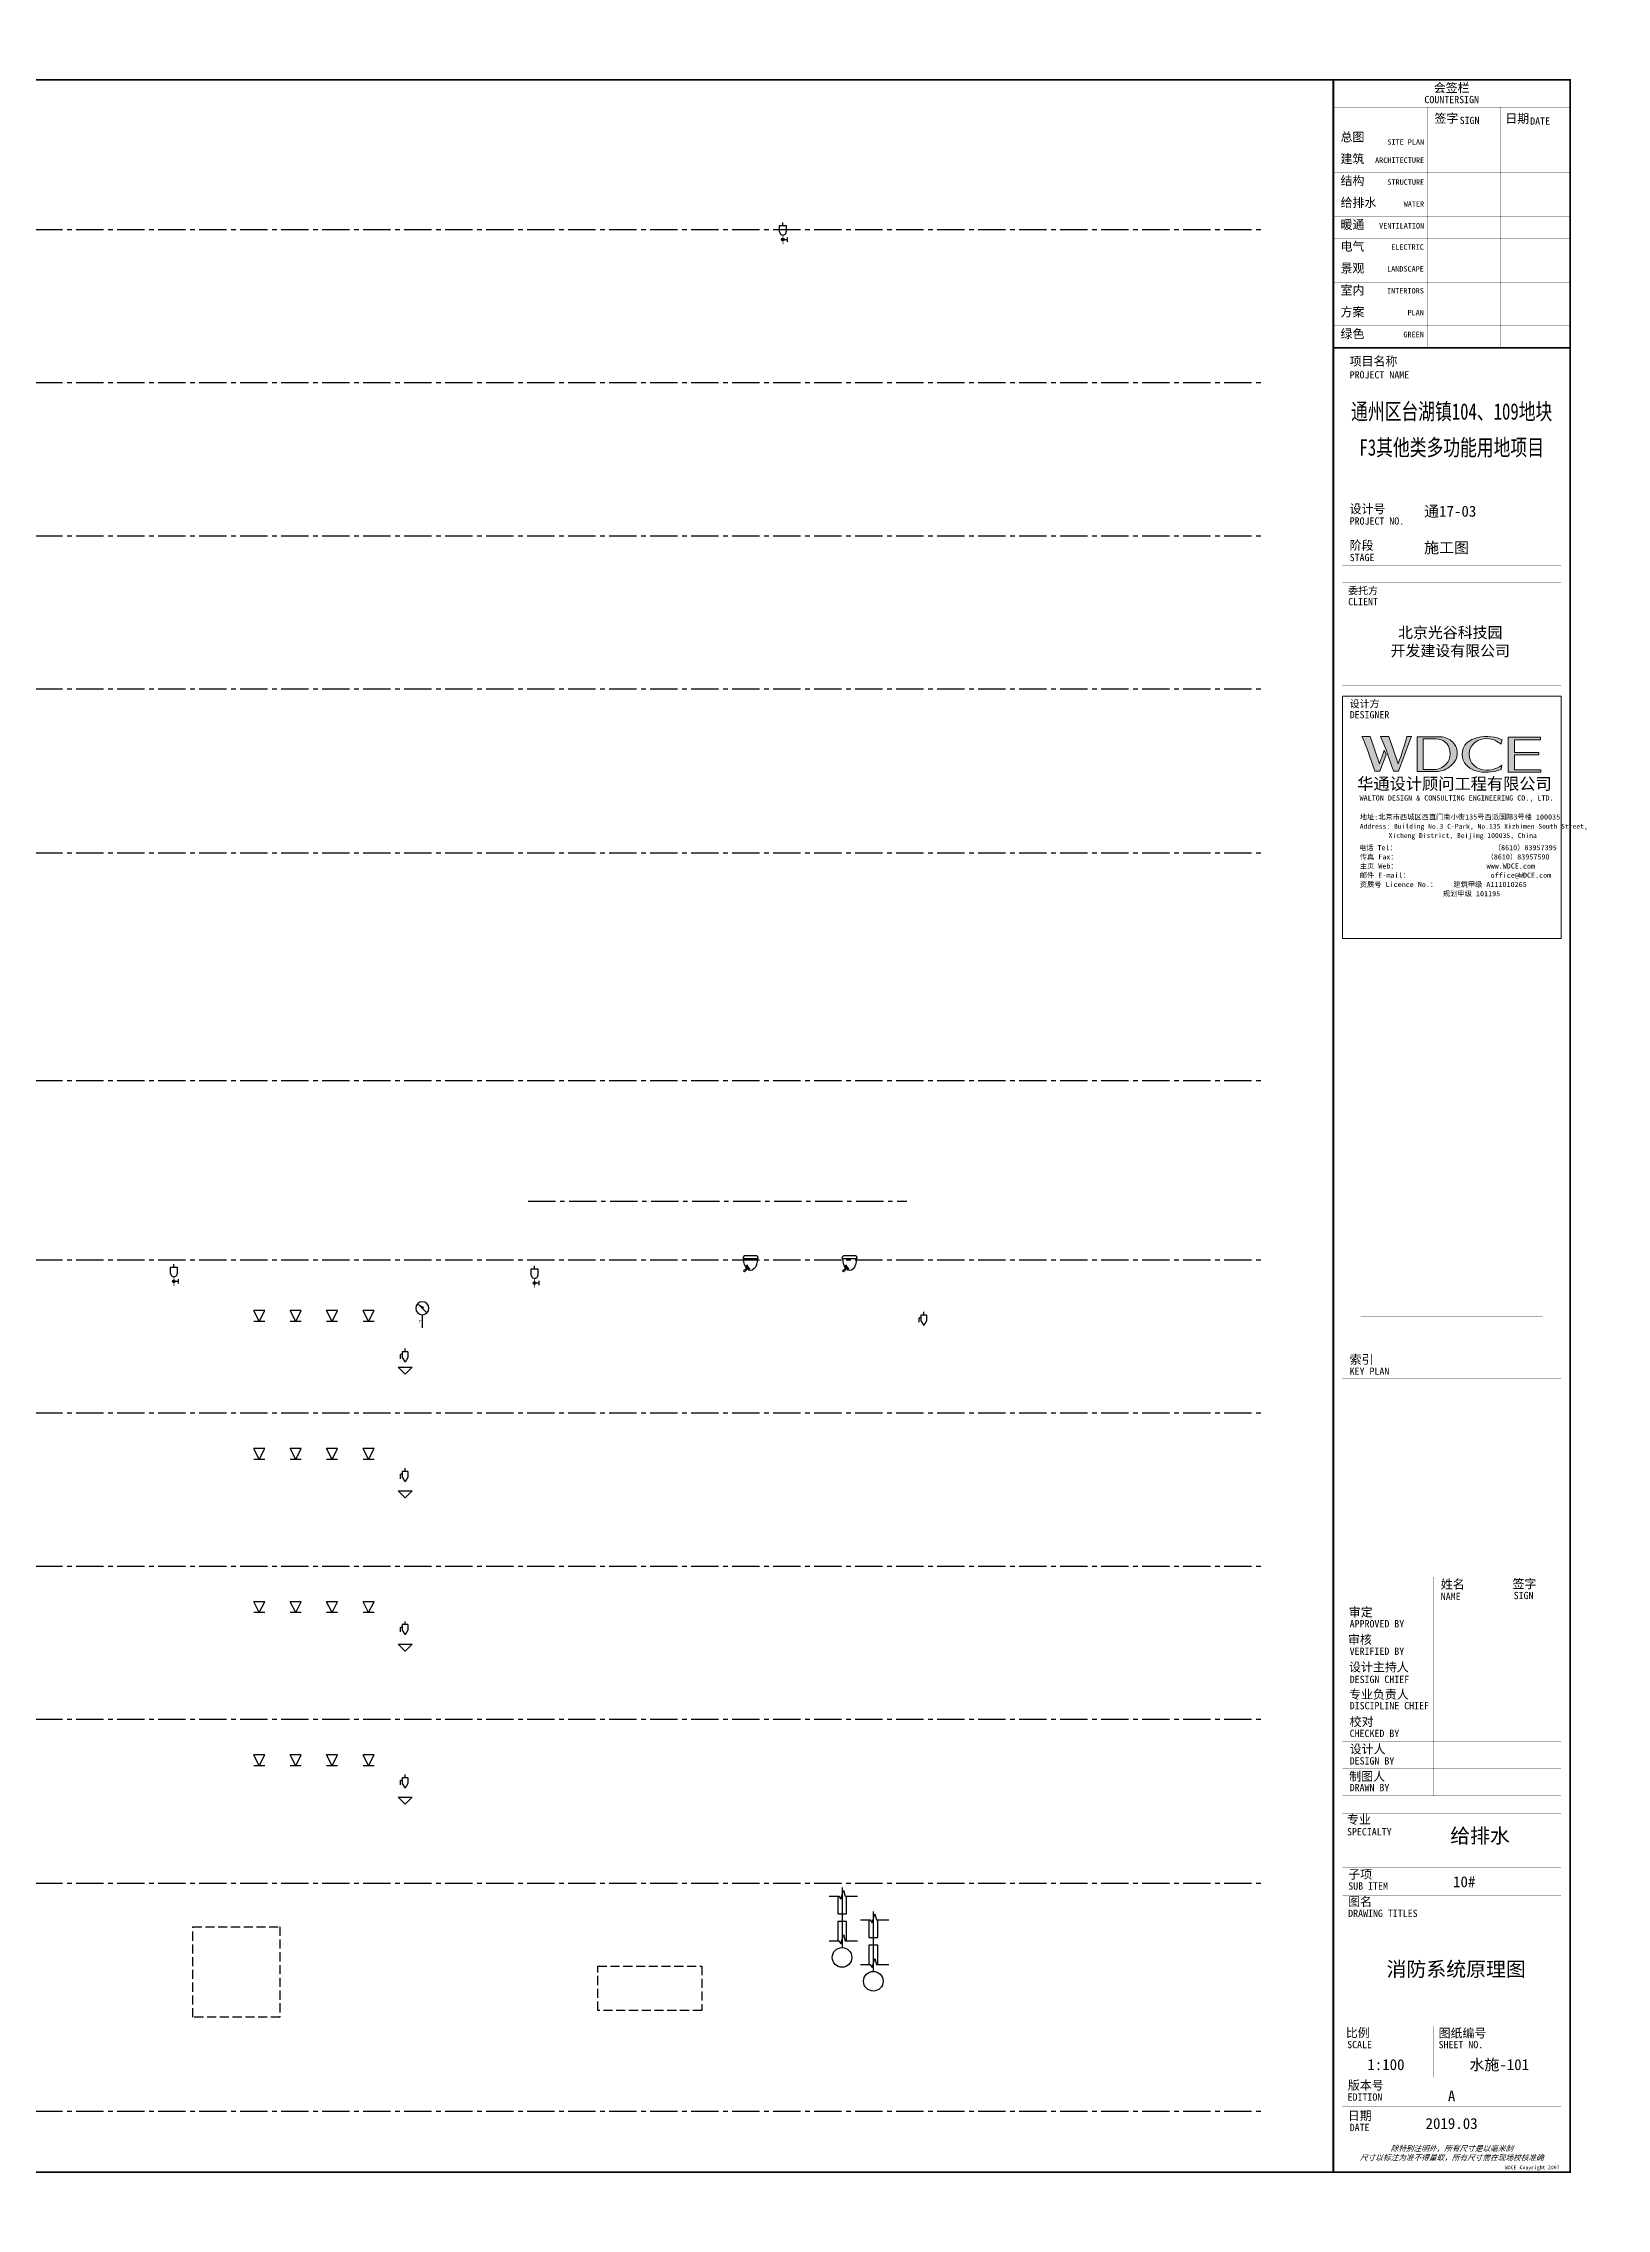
# Model space of a CAD drawing. Extents: x -186750 to 855523, y -12902 to 560425.
# Drawn here: x -54411 to -11515, y 435846 to 495251 of the extents above; entities that cross this region are included whole.
import ezdxf
from ezdxf.enums import TextEntityAlignment as Align

# ---------------------------------------------------------------- set-up
doc = ezdxf.new("R2010")
doc.units = 0
doc.header["$LTSCALE"] = 1000
doc.header["$MEASUREMENT"] = 0
doc.linetypes.add('CENTER2', pattern=[1.125, 0.75, -0.125, 0.125, -0.125])
doc.linetypes.add('DASH', pattern=[0.35, 0.25, -0.1])
for name, color, linetype in [('EQUIP_喷淋', 7, 'Continuous'), ('TWT_LEAD', 3, 'Continuous'), ('VALVE_喷淋', 7, 'Continuous'), ('VALVE_污水', 7, 'Continuous'), ('VALVE_消防', 7, 'Continuous'), ('XF-SP', 3, 'Continuous'), ('水-阀门-喷淋', 7, 'Continuous')]:
    doc.layers.add(name, color=color, linetype=linetype)
doc.styles.add('X-104 9#平面绑定$0$图签信息$0$hwxh', font='STXIHEI.TTF')
doc.styles.add('X-104 9#平面绑定$0$图签信息$0$华文细黑', font='STXIHEI.TTF', dxfattribs={"height": 10})
doc.styles.add('华文细黑', font='STXIHEI.TTF', dxfattribs={"height": 10})

# ---------------------------------------------------------------- blocks, each defined once
blk = doc.blocks.new('$TwtSys$00000283')
for p, q in [((0, -2.4), (-1.2, 0)), ((1.2, 0), (-1.2, 0)), ((0, -2.4), (1.2, 0)), ((1.2, -2.4), (-1.2, -2.4))]:
    blk.add_line(p, q)
blk = doc.blocks.new('W-系统原理图-$VALVE$00000597')
blk.add_line((-93, 357), (93, 543))
blk.add_lwpolyline([(93, 543, 0, 50, 0), (-31, 456, 50, 50, 0)], format="xyseb")
for points, const_width in [([(0, 300), (0, 0)], 30), ([(0, 182), (75, 182), (75, 107)], 7.5)]:
    blk.add_lwpolyline(points, dxfattribs=dict(const_width=const_width))
blk.add_circle((0, 450), 150)
blk = doc.blocks.new('$valve$00000667')
for p, q in [((-242, 75), (-372, 0)), ((-242, -75), (-372, 0)), ((-87, 75), (-242, 75)), ((-87, 75), (-87, -75)), ((-87, 0), (0, 0)), ((-286, -125), (-164, -125)), ((-87, -75), (-242, -75)), ((-164, -75), (-164, -125))]:
    blk.add_line(p, q)
blk = doc.blocks.new('$VALVE$00000669')
for p, q in [((0, 433), (0, 500)), ((-74, 287), (-74, 433)), ((-74, 433), (76, 433)), ((0, 108), (100, 108)), ((76, 433), (76, 287)), ((100, 158), (100, 58))]:
    blk.add_line(p, q)
at = {"const_width": 31.2}
blk.add_lwpolyline([(-16, 108, 1), (16, 108, 1)], format="xyb", close=True, dxfattribs=at)
blk.add_lwpolyline([(0, 212, 15, 15, 0), (0, 0, 0, 0, 0)], format="xyseb")
blk.add_circle((0, 108), 31.2)
blk.add_arc((1, 287), 75, 180, 0)
blk = doc.blocks.new('A$C76392DCF')
at = {"layer": 'XF-SP', "color": 1}
for p, q in [((-78, 188, -2), (-64, 201, -2)), ((-78, 188, -2), (-78, -188, -2)), ((-47, 201, -2), (-64, 201, -2)), ((-47, 201, -2), (-31, 201, -2)), ((0, 173, -2), (-31, 201, -2)), ((0, 173, -2), (0, -173, -2)), ((-434, -168, -2), (-357, -91, -2)), ((-410, -192, -2), (-434, -168, -2)), ((-332, -114, -2), (-410, -192, -2)), ((-346, -28, -2), (-369, -40, -2)), ((-256, -86, -2), (-266, -122, -2)), ((-78, -188, -2), (-64, -201, -2)), ((-64, -201, -2), (-47, -201, -2)), ((-31, -201, -2), (-47, -201, -2)), ((0, -173, -2), (-31, -201, -2))]:
    blk.add_line(p, q, dxfattribs=at)
for centre, major_axis, ratio, start_param, end_param in [((-78, 0, -2), (319, 0), 0.590773, 1.570796, 4.712389), ((-134, 0, -2), (244, 0), 0.592916, 3.422062, 4.144078), ((-133, 6, -2), (223, 0), 0.493091, 3.448336, 4.129971)]:
    blk.add_ellipse(centre, major_axis=major_axis, ratio=ratio, start_param=start_param, end_param=end_param, dxfattribs=at)
blk = doc.blocks.new('X-104 9#平面绑定$0$图签信息$0$WDCE Copyright200X')
at = {"const_width": 0.016}
blk.add_lwpolyline([(-10.6, 1.26, 1), (-11.4, 1.26, 1)], format="xyb", close=True, dxfattribs=at)
at = {"style": 'X-104 9#平面绑定$0$图签信息$0$华文细黑'}
for s, p in [('WDCE ', (-11.46, 0.5)), ('     Copyright ', (-3.51, 0.5))]:
    blk.add_text(s, height=1, dxfattribs=at).set_placement(p, align=Align.BOTTOM_RIGHT)
blk.add_text('c', height=0.6, dxfattribs=at).set_placement((-11.04, 1.35), align=Align.MIDDLE_CENTER)
blk.add_attdef('200X', text='', height=1, dxfattribs=at).set_placement((-0.45, 0.5), align=Align.BOTTOM_RIGHT)
blk = doc.blocks.new('X-104 9#平面绑定$0$图签信息$0$logo2')
h = blk.add_hatch(color=7)
h.paths.add_polyline_path([(19.02, -7.36), (15.84, -7.36), (15.84, -3.97), (18.97, -3.97), (18.97, -4.24), (16.46, -4.24), (16.46, -5.45), (18.81, -5.45), (18.81, -5.69), (16.47, -5.69), (16.47, -7.12), (19.02, -7.12)])
edge = h.paths.add_edge_path()
edge.add_spline(control_points=[(15.26, -4.21), (15.26, -4.21), (15.13, -4.65), (15.13, -4.65), (15.13, -4.65), (14.62, -4.1), (13.73, -4.1), (13.04, -4.1), (12.07, -4.54), (12.08, -5.62), (12.08, -6.49), (12.77, -7.16), (13.73, -7.17), (14.66, -7.17), (15.23, -6.68), (15.23, -6.68), (15.23, -6.68), (15.16, -7.11), (15.16, -7.11), (13.63, -7.7), (11.42, -7.29), (11.41, -5.64), (11.4, -3.72), (14.16, -3.66), (15.26, -4.21)], knot_values=[0, 0, 0, 0, 1, 1, 1, 2, 2, 2, 3, 3, 3, 4, 4, 4, 5, 5, 5, 6, 6, 6, 7, 7, 7, 8, 8, 8, 8], degree=3, periodic=0)
edge = h.paths.add_edge_path(flags=16)
edge.add_spline(control_points=[(10.23, -5.57), (10.23, -5.16), (10.12, -4.83), (9.9, -4.58), (9.63, -4.27), (9.23, -4.12), (8.69, -4.12), (8.69, -4.12), (7.64, -4.12), (7.64, -4.12), (7.64, -4.12), (7.64, -7.1), (7.64, -7.1), (7.64, -7.1), (8.66, -7.1), (8.66, -7.1), (9.13, -7.1), (9.52, -6.93), (9.82, -6.6), (10.09, -6.31), (10.23, -5.96), (10.23, -5.57)], knot_values=[0, 0, 0, 0, 1, 1, 1, 2, 2, 2, 3, 3, 3, 4, 4, 4, 5, 5, 5, 6, 6, 6, 7, 7, 7, 7], degree=3, periodic=0)
edge = h.paths.add_edge_path()
edge.add_spline(control_points=[(10.92, -5.51), (10.92, -5.96), (10.72, -6.37), (10.34, -6.72), (9.92, -7.1), (9.41, -7.29), (8.82, -7.29), (8.82, -7.29), (7.03, -7.29), (7.03, -7.29), (7.03, -7.29), (7.03, -3.92), (7.03, -3.92), (7.03, -3.92), (9.1, -3.92), (9.1, -3.92), (9.59, -3.92), (10.01, -4.06), (10.36, -4.34), (10.73, -4.64), (10.92, -5.03), (10.92, -5.51)], knot_values=[0, 0, 0, 0, 1, 1, 1, 2, 2, 2, 3, 3, 3, 4, 4, 4, 5, 5, 5, 6, 6, 6, 7, 7, 7, 7], degree=3, periodic=0)
at = {"lineweight": 0}
blk.add_lwpolyline([(19.02, -7.36), (15.84, -7.36), (15.84, -3.97), (18.97, -3.97), (18.97, -4.24), (16.46, -4.24), (16.46, -5.45), (18.81, -5.45), (18.81, -5.69), (16.47, -5.69), (16.47, -7.12), (19.02, -7.12), (19.02, -7.36)], dxfattribs=at)
for points, knots in [([(10.92, -5.51), (10.92, -5.96), (10.72, -6.37), (10.34, -6.72), (9.92, -7.1), (9.41, -7.29), (8.82, -7.29), (8.82, -7.29), (7.03, -7.29), (7.03, -7.29), (7.03, -7.29), (7.03, -3.92), (7.03, -3.92), (7.03, -3.92), (9.1, -3.92), (9.1, -3.92), (9.59, -3.92), (10.01, -4.06), (10.36, -4.34), (10.73, -4.64), (10.92, -5.03), (10.92, -5.51)], [0, 0, 0, 0, 1, 1, 1, 2, 2, 2, 3, 3, 3, 4, 4, 4, 5, 5, 5, 6, 6, 6, 7, 7, 7, 7]), ([(10.23, -5.57), (10.23, -5.16), (10.12, -4.83), (9.9, -4.58), (9.63, -4.27), (9.23, -4.12), (8.69, -4.12), (8.69, -4.12), (7.64, -4.12), (7.64, -4.12), (7.64, -4.12), (7.64, -7.1), (7.64, -7.1), (7.64, -7.1), (8.66, -7.1), (8.66, -7.1), (9.13, -7.1), (9.52, -6.93), (9.82, -6.6), (10.09, -6.31), (10.23, -5.96), (10.23, -5.57)], [0, 0, 0, 0, 1, 1, 1, 2, 2, 2, 3, 3, 3, 4, 4, 4, 5, 5, 5, 6, 6, 6, 7, 7, 7, 7]), ([(15.26, -4.21), (15.26, -4.21), (15.13, -4.65), (15.13, -4.65), (15.13, -4.65), (14.62, -4.1), (13.73, -4.1), (13.04, -4.1), (12.07, -4.54), (12.08, -5.62), (12.08, -6.49), (12.77, -7.16), (13.73, -7.17), (14.66, -7.17), (15.23, -6.68), (15.23, -6.68), (15.23, -6.68), (15.16, -7.11), (15.16, -7.11), (13.63, -7.7), (11.42, -7.29), (11.41, -5.64), (11.4, -3.72), (14.16, -3.66), (15.26, -4.21)], [0, 0, 0, 0, 1, 1, 1, 2, 2, 2, 3, 3, 3, 4, 4, 4, 5, 5, 5, 6, 6, 6, 7, 7, 7, 8, 8, 8, 8])]:
    blk.add_open_spline(points, degree=3, knots=knots, dxfattribs=at)
blk = doc.blocks.new('X-104 9#平面绑定$0$图签信息$0$logo1')
h = blk.add_hatch(color=8)
edge = h.paths.add_edge_path()
edge.add_spline(control_points=[(3.86, -5.21), (3.63, -5.88), (3.39, -6.56), (3.39, -6.56), (3.39, -6.56), (2.5, -3.91), (2.5, -3.91), (2.5, -3.91), (1.8, -3.91), (1.69, -3.91), (2.02, -4.39), (2.95, -7.27), (2.95, -7.27), (2.95, -7.27), (3.44, -7.27), (3.44, -7.27), (3.44, -7.27), (4.03, -5.66), (4.03, -5.66), (4.03, -5.66), (3.86, -5.21), (3.86, -5.21)], knot_values=[0, 0, 0, 0, 1, 1, 1, 2, 2, 2, 3, 3, 3, 4, 4, 4, 5, 5, 5, 6, 6, 6, 7, 7, 7, 7], degree=3, periodic=0)
h = blk.add_hatch(color=7)
edge = h.paths.add_edge_path()
edge.add_spline(control_points=[(6.04, -3.91), (6.09, -4.1), (5.2, -6.56), (5.2, -6.56), (5.2, -6.56), (4.3, -3.91), (4.3, -3.91), (4.3, -3.91), (3.6, -3.91), (3.49, -3.91), (3.82, -4.39), (4.75, -7.27), (4.75, -7.27), (4.75, -7.27), (5.24, -7.27), (5.24, -7.27), (5.24, -7.27), (6.33, -4.3), (6.33, -4.3), (6.33, -4.3), (6.48, -3.91), (6.48, -3.91), (6.48, -3.91), (6.21, -3.91), (6.04, -3.91)], knot_values=[0, 0, 0, 0, 1, 1, 1, 2, 2, 2, 3, 3, 3, 4, 4, 4, 5, 5, 5, 6, 6, 6, 7, 7, 7, 8, 8, 8, 8], degree=3, periodic=0)
at = {"color": 8, "lineweight": 0}
blk.add_open_spline([(3.86, -5.21), (3.63, -5.88), (3.39, -6.56), (3.39, -6.56), (3.39, -6.56), (2.5, -3.91), (2.5, -3.91), (2.5, -3.91), (1.8, -3.91), (1.69, -3.91), (2.02, -4.39), (2.95, -7.27), (2.95, -7.27), (2.95, -7.27), (3.44, -7.27), (3.44, -7.27), (3.44, -7.27), (4.03, -5.66), (4.03, -5.66), (4.03, -5.66), (3.86, -5.21), (3.86, -5.21)], degree=3, knots=[0, 0, 0, 0, 1, 1, 1, 2, 2, 2, 3, 3, 3, 4, 4, 4, 5, 5, 5, 6, 6, 6, 7, 7, 7, 7], dxfattribs=at)
at = {"lineweight": 0}
blk.add_open_spline([(6.04, -3.91), (6.09, -4.1), (5.2, -6.56), (5.2, -6.56), (5.2, -6.56), (4.3, -3.91), (4.3, -3.91), (4.3, -3.91), (3.6, -3.91), (3.49, -3.91), (3.82, -4.39), (4.75, -7.27), (4.75, -7.27), (4.75, -7.27), (5.24, -7.27), (5.24, -7.27), (5.24, -7.27), (6.33, -4.3), (6.33, -4.3), (6.33, -4.3), (6.48, -3.91), (6.48, -3.91), (6.48, -3.91), (6.21, -3.91), (6.04, -3.91)], degree=3, knots=[0, 0, 0, 0, 1, 1, 1, 2, 2, 2, 3, 3, 3, 4, 4, 4, 5, 5, 5, 6, 6, 6, 7, 7, 7, 8, 8, 8, 8], dxfattribs=at)
blk.add_blockref('X-104 9#平面绑定$0$图签信息$0$logo2', (0, 0))
blk = doc.blocks.new('X-104 9#平面绑定$0$图签信息$0$时间-logo')
at = {"layer": 'Defpoints', "lineweight": 0}
blk.add_lwpolyline([(0, -23.46), (-21.17, -23.46), (-21.17, 0), (0, 0), (0, -23.46)], dxfattribs=at)
blk.add_blockref('X-104 9#平面绑定$0$图签信息$0$logo1', (-20.97, 0))
at = {"style": 'X-104 9#平面绑定$0$图签信息$0$hwxh'}
for s, height, p in [('华通设计顾问工程有限公司 ', 1.15, (-19.73, -9.05)), ('WALTON DESIGN & CONSULTING ENGINEERING CO., LTD.', 0.5, (-19.5, -10.1)), ('Address: Building No.3 C-Park, No.135 Xizhimen South Street, ', 0.47, (-19.48, -12.83)), ('地址:北京市西城区西直门南小街135号西派国际3号楼 100035', 0.5, (-19.48, -11.94)), ('电话 Tel：                        （8610）83957395 ', 0.5, (-19.56, -14.91)), ('Xicheng District, Beijing 100035, China ', 0.47, (-16.69, -13.72)), ('传真 Fax：                      （8610）83957590 ', 0.5, (-19.48, -15.8)), ('主页 Web：                      www.WDCE.com ', 0.5, (-19.48, -16.69)), ('资质号 Licence No.：    建筑甲级 A111010265 ', 0.5, (-19.48, -18.47)), ('邮件 E-mail：                    office@WDCE.com ', 0.5, (-19.48, -17.58)), ('   规划甲级 101195', 0.5, (-12.6, -19.36))]:
    blk.add_text(s, height=height, dxfattribs=at).set_placement(p)
blk = doc.blocks.new('X-104 9#平面绑定$0$图签-A1')
at = {"color": 6, "const_width": 0.5}
for points in [[(-65, 574), (-65, 500.5), (0, 500.5), (0, 574)], [(-65, 0), (0, 0), (0, 500.5), (-65, 500.5)]]:
    blk.add_lwpolyline(points, close=True, dxfattribs=at)
at = {"color": 6, "const_width": 0.05}
for points in [[(-65, 566.5), (0, 566.5)], [(-39.14, 566.5), (-39.14, 500.5)], [(-19.1, 566.5), (-19.1, 500.5)], [(-65, 560.5), (0, 560.5)], [(-65, 554.5), (0, 554.5)], [(-65, 548.5), (0, 548.5)], [(-65, 542.5), (0, 542.5)], [(-65, 536.5), (0, 536.5)], [(-65, 530.5), (0, 530.5)], [(-65, 524.5), (0, 524.5)], [(-65, 518.5), (0, 518.5)], [(-65, 512.5), (0, 512.5)], [(-65, 512.5), (0, 512.5)], [(-65, 506.5), (0, 506.5)], [(-65, 500.5), (0, 500.5)], [(-62.5, 450.87), (-2.5, 450.87)], [(-62.5, 440.87), (-2.5, 440.87)], [(-2.5, 407.85), (-2.5, 436.12), (-62.5, 436.12), (-62.5, 407.85)], [(-62.5, 407.85), (-2.5, 407.85)], [(-62.5, 404.92), (-62.5, 227.83)], [(-62.5, 404.92), (-2.5, 404.92)], [(-62.5, 227.83), (-2.5, 227.83), (-2.5, 404.92)], [(-57.5, 338.36), (-7.5, 338.36)], [(-57.5, 288.83), (-7.5, 288.83)], [(-57.5, 234.85), (-7.5, 234.85)], [(-62.5, 227.83), (-2.5, 227.83)], [(-62.5, 217.74), (-2.5, 217.74)], [(-62.5, 103.26), (-2.5, 103.26), (-2.5, 163.26), (-62.5, 163.26), (-62.5, 103.26)], [(-37.5, 163.26), (-37.5, 103.26)], [(-20, 163.26), (-20, 103.26)], [(-62.5, 155.76), (-2.5, 155.76)], [(-62.5, 148.26), (-2.5, 148.26)], [(-62.5, 140.76), (-2.5, 140.76)], [(-62.5, 133.26), (-2.5, 133.26)], [(-62.5, 125.76), (-2.5, 125.76)], [(-62.5, 118.26), (-2.5, 118.26)], [(-62.5, 110.76), (-2.5, 110.76)], [(-62.5, 98.5), (-2.5, 98.5), (-2.5, 10), (-62.5, 10), (-62.5, 98.5)], [(-62.5, 83.5), (-2.5, 83.5)], [(-62.5, 76), (-2.5, 76)], [(-62.5, 40), (-2.5, 40)], [(-37.5, 40), (-37.5, 26)], [(-62.5, 26), (-2.5, 26)], [(-62.5, 18), (-2.5, 18)]]:
    blk.add_lwpolyline(points, dxfattribs=at)
at = {"color": 6, "ltscale": 0.001, "xscale": 2.834689937531525, "yscale": 2.834689937531525, "zscale": 2.834689937531525}
blk.add_blockref('X-104 9#平面绑定$0$图签信息$0$时间-logo', (-2.5, 404.92), dxfattribs=at)
at = {"color": 6}
blk.add_blockref('X-104 9#平面绑定$0$图签信息$0$WDCE Copyright200X', (-2.5, 0), dxfattribs=at).add_auto_attribs({'200X': '2007'})
at = {"color": 6, "style": 'X-104 9#平面绑定$0$图签信息$0$华文细黑'}
for s, height, p in [('会签栏', 2.4, (-32.5, 573)), ('COUNTERSIGN', 2, (-32.5, 569.6))]:
    blk.add_text(s, height=height, dxfattribs=at).set_placement(p, align=Align.TOP_CENTER)
for s, height, p in [('签字', 2.4, (-37.22, 564.63)), ('日期', 2.4, (-17.79, 564.58)), ('总图', 2.4, (-63, 559.5)), ('SIGN', 2, (-30.32, 563.88)), ('DATE', 2, (-10.96, 563.7)), ('建筑', 2.4, (-63, 553.5)), ('结构', 2.4, (-63, 547.5)), ('给排水', 2.4, (-63, 541.5)), ('暖通', 2.4, (-63, 535.5)), ('电气', 2.4, (-63, 529.5)), ('景观', 2.4, (-63, 523.5)), ('室内', 2.4, (-63, 517.5)), ('方案', 2.4, (-63, 511.5)), ('绿色', 2.4, (-63, 505.5)), ('项目名称', 2.4, (-60.5, 498)), ('PROJECT NAME', 2, (-60.5, 494.08)), ('设计号', 2.4, (-60.54, 457.48)), ('PROJECT NO.', 2, (-60.5, 453.97)), ('阶段', 2.4, (-60.5, 447.47)), ('STAGE', 2, (-60.5, 443.97)), ('委托方', 2, (-60.9, 434.86)), ('CLIENT', 2, (-60.9, 431.86)), ('设计方', 2, (-60.5, 403.83)), ('DESIGNER', 2, (-60.5, 400.83)), ('KEY PLAN', 2, (-60.5, 220.74)), ('索引', 2.4, (-60.5, 224.14)), ('姓名', 2.4, (-35.5, 162.47)), ('签字', 2.4, (-15.81, 162.57)), ('审定', 2.4, (-60.73, 154.81)), ('NAME', 2, (-35.5, 158.96)), ('SIGN', 2, (-15.5, 159.2)), ('APPROVED BY', 2, (-60.5, 151.44)), ('审核', 2.4, (-60.95, 147.29)), ('VERIFIED BY', 2, (-60.5, 143.91)), ('设计主持人', 2.4, (-60.68, 139.76)), ('专业负责人', 2.4, (-60.67, 132.26)), ('DESIGN CHIEF', 2, (-60.5, 136.19)), ('校对', 2.4, (-60.5, 124.76)), ('DISCIPLINE CHIEF', 2, (-60.5, 128.98)), ('CHECKED BY', 2, (-60.5, 121.37)), ('设计人', 2.4, (-60.5, 117.26)), ('DESIGN BY', 2, (-60.5, 113.83)), ('制图人', 2.4, (-60.61, 109.76)), ('DRAWN BY', 2, (-60.5, 106.5)), ('专业', 2.4, (-61.23, 97.93)), ('SPECIALTY', 2, (-61.23, 94.38)), ('SUB ITEM', 2, (-60.88, 79.5)), ('子项', 2.4, (-60.88, 82.92)), ('DRAWING TITLES', 2, (-60.91, 72)), ('图名', 2.4, (-60.91, 75.41)), ('比例', 2.4, (-61.56, 39.42)), ('SCALE', 2, (-61.19, 36)), ('SHEET NO.', 2, (-36.1, 36)), ('图纸编号', 2.4, (-36.1, 39.32)), ('版本号', 2.4, (-61, 25.03)), ('EDITION', 2, (-61.06, 21.61)), ('日期', 2.4, (-61, 16.68)), ('DATE', 2, (-60.5, 13.26))]:
    blk.add_text(s, height=height, dxfattribs=at).set_placement(p, align=Align.TOP_LEFT)
for s, p in [('ARCHITECTURE', (-40.06, 552.7)), ('SITE PLAN', (-40.06, 557.7)), ('STRUCTURE', (-40.06, 546.7)), ('WATER', (-40.06, 540.7)), ('VENTILATION', (-40.06, 534.7)), ('ELECTRIC', (-40.14, 528.89)), ('LANDSCAPE', (-40.14, 522.89)), ('INTERIORS', (-40.14, 516.89)), ('PLAN', (-40.14, 510.89)), ('GREEN', (-40.14, 504.89))]:
    blk.add_text(s, height=1.5, dxfattribs=at).set_placement(p, align=Align.TOP_RIGHT)
at = {"color": 4, "style": 'X-104 9#平面绑定$0$图签信息$0$华文细黑', "width": 0.75}
for s, p in [('通州区台湖镇104、109地块', (-32.5, 480.78)), ('F3其他类多功能用地项目', (-32.5, 470.91))]:
    blk.add_text(s, height=4.5, dxfattribs=at).set_placement(p, align=Align.CENTER)
at = {"color": 4, "style": 'X-104 9#平面绑定$0$图签信息$0$华文细黑'}
for s, p in [('A', (-32.53, 19.4)), ('2019.03', (-32.53, 11.84))]:
    blk.add_text(s, height=3, dxfattribs=at).set_placement(p, align=Align.CENTER)
at = {"color": 6, "style": 'X-104 9#平面绑定$0$图签信息$0$华文细黑', "oblique": 20}
for s, p in [('除特别注明外，所有尺寸是以毫米制', (-32.5, 6.5)), ('尺寸以标注为准不得量取，所有尺寸需在现场校核准确', (-32.5, 4))]:
    blk.add_text(s, height=1.5, dxfattribs=at).set_placement(p, align=Align.MIDDLE_CENTER)
at = {"color": 4, "ltscale": 0.001, "char_height": 3, "width": 58.4895, "style": 'X-104 9#平面绑定$0$图签信息$0$华文细黑'}
for s, insert, attachment_point in [('通17-03', (-40.06, 455.51), 4), ('施工图', (-40.06, 445.51), 4), ('北京光谷科技园\\P开发建设有限公司', (-32.9, 419.71), 5)]:
    blk.add_mtext(s, dxfattribs=dict(at, insert=insert, attachment_point=attachment_point))
blk = doc.blocks.new('X-104 9#平面绑定$0$图框-A1')
at = {"color": 6}
for points, const_width in [([(0, 0), (841, 0), (841, 594), (0, 594)], 0.05), ([(766, 584), (25, 584), (25, 10), (766, 10)], 0.5)]:
    blk.add_lwpolyline(points, close=True, dxfattribs=dict(at, const_width=const_width))
at = {"color": 6, "const_width": 0.05}
for points in [[(420.5, 594), (420.5, 592)], [(841, 297), (839, 297)], [(420.5, 0), (420.5, 2)]]:
    blk.add_lwpolyline(points, dxfattribs=at)
blk = doc.blocks.new('$VALVE$00000757')
for p, q in [((-29, 423), (33, 631)), ((0, 687), (0, 88)), ((33, 631), (72, 493)), ((-293, 493), (-74, 493)), ((-74, 493), (-29, 423)), ((0, 88), (0, -88)), ((72, 493), (355, 493)), ((-29, -598), (33, -390)), ((0, -88), (0, -687)), ((33, -390), (72, -528)), ((-293, -528), (-74, -528)), ((-74, -528), (-29, -598)), ((72, -528), (355, -528))]:
    blk.add_line(p, q)
for points in [[(-100, 493), (-100, 88)], [(-100, 88), (100, 88)], [(100, 88), (100, 493)], [(-100, -88), (-100, -528)], [(100, -88), (-100, -88)], [(100, -528), (100, -88)]]:
    blk.add_lwpolyline(points)
blk.add_circle((0, -911), 224)

msp = doc.modelspace()

# ---------------------------------------------------------------- linework, layer by layer
at = {"color": 22, "linetype": 'CENTER2'}
for p, q in [((-91757.6, 490142.9), (-20919.2, 490142.9)), ((-91757.6, 485942.9), (-20919.2, 485942.9)), ((-91757.6, 481742.9), (-20919.2, 481742.9)), ((-91757.6, 477542.9), (-20919.2, 477542.9)), ((-91757.6, 473042.9), (-20919.2, 473042.9)), ((-91757.6, 466792.9), (-20919.2, 466792.9)), ((-41108.8, 463488.9), (-30717.5, 463488.9)), ((-91757.6, 461876), (-20919.2, 461876)), ((-91757.6, 457676), (-20919.2, 457676)), ((-91757.6, 453476), (-20919.2, 453476)), ((-91757.6, 449276), (-20919.2, 449276)), ((-91757.6, 444776), (-20919.2, 444776)), ((-91757.6, 438526), (-20919.2, 438526))]:
    msp.add_line(p, q, dxfattribs=at)
at = {"color": 3, "linetype": 'DASH'}
for points in [[(-50312.9, 443580.6), (-47917.3, 443580.6), (-47917.3, 441097.8), (-50312.9, 441097.8)], [(-39198.6, 442503.6), (-36342.2, 442503.6), (-36342.2, 441280.3), (-39198.6, 441280.3)]]:
    msp.add_lwpolyline(points, close=True, dxfattribs=at)
at = {"layer": 'TWT_LEAD', "color": 0, "linetype": 'ByBlock', "elevation": -2000}
for points in [[(-44678.6, 458935.6), (-44294.9, 458935.6), (-44486.8, 458743.7)], [(-44678.6, 455537.1), (-44294.9, 455537.1), (-44486.8, 455345.3)], [(-44678.6, 451337.1), (-44294.9, 451337.1), (-44486.8, 451145.3)], [(-44678.6, 447137.1), (-44294.9, 447137.1), (-44486.8, 446945.3)]]:
    msp.add_lwpolyline(points, close=True, dxfattribs=at)

# ---------------------------------------------------------------- block references
at = {"color": 4, "xscale": 100, "yscale": 100, "zscale": 100}
msp.add_blockref('X-104 9#平面绑定$0$图框-A1', (-95617.7, 435848.7), dxfattribs=at)
at = {"xscale": 100, "yscale": 100, "zscale": 100}
msp.add_blockref('X-104 9#平面绑定$0$图签-A1', (-12517.7, 436848.7), dxfattribs=at)
at = {"layer": 'EQUIP_喷淋', "xscale": -125, "yscale": -125, "zscale": 125, "rotation": 179.9999898057372}
for p in [(-48486.7, 460489, -2000), (-47486.7, 460489, -2000), (-46486.7, 460489, -2000), (-45486.7, 460489, -2000), (-48486.7, 456697.8, -2000), (-47486.7, 456697.8, -2000), (-46486.7, 456697.8, -2000), (-45486.7, 456697.8, -2000), (-48486.7, 452497.8, -2000), (-47486.7, 452497.8, -2000), (-46486.7, 452497.8, -2000), (-45486.7, 452497.8, -2000), (-48486.7, 448297.8, -2000), (-47486.7, 448297.8, -2000), (-46486.7, 448297.8, -2000), (-45486.7, 448297.8, -2000)]:
    msp.add_blockref('$TwtSys$00000283', p, dxfattribs=at)
at = {"layer": 'VALVE_喷淋', "xscale": -1, "rotation": 269.9999898057399}
for p in [(-30254.9, 460449.9), (-44486.8, 459443.1, -2000), (-44486.8, 456157.3, -2000), (-44486.8, 451957.3, -2000), (-44486.8, 447757.3, -2000)]:
    msp.add_blockref('$valve$00000667', p, dxfattribs=at)
at = {"layer": 'VALVE_污水', "xscale": 1.2, "yscale": 1.2, "zscale": 1.2}
for p in [(-32495.1, 443831.9), (-31637.6, 443179.4)]:
    msp.add_blockref('$VALVE$00000757', p, dxfattribs=at)
at = {"layer": 'VALVE_消防', "xscale": -1.2, "yscale": 1.2, "zscale": 1.2, "rotation": 1.019426015602676e-05}
msp.add_blockref('W-系统原理图-$VALVE$00000597', (-44011.7, 460008, -2000), dxfattribs=at)
at = {"layer": 'XF-SP', "color": 4, "xscale": -1, "rotation": 270}
for p in [(-35005.7, 461982.6), (-32287, 461982.6)]:
    msp.add_blockref('A$C76392DCF', p, dxfattribs=at)
at = {"layer": '水-阀门-喷淋', "xscale": 1.2, "yscale": 1.2, "zscale": 1.2, "rotation": 359.999989805762}
for p in [(-34118.8, 489736.7), (-50828.2, 461158.1), (-40933.1, 461112.8)]:
    msp.add_blockref('$VALVE$00000669', p, dxfattribs=at)

# ---------------------------------------------------------------- texts
at = {"color": 3, "style": '华文细黑'}
msp.add_text('给排水', height=400, dxfattribs=at).set_placement((-15809.9, 445877.4))
at = {"color": 2, "style": '华文细黑'}
for s, height, p in [('10#', 300, (-15730.4, 444664.6)), ('消防系统原理图', 400, (-17555.4, 442219.8)), ('1:100', 300, (-18082.4, 439647.9)), ('水施-101', 300, (-15279.1, 439648.3))]:
    msp.add_text(s, height=height, dxfattribs=at).set_placement(p)

doc.saveas('drawing.dxf')
